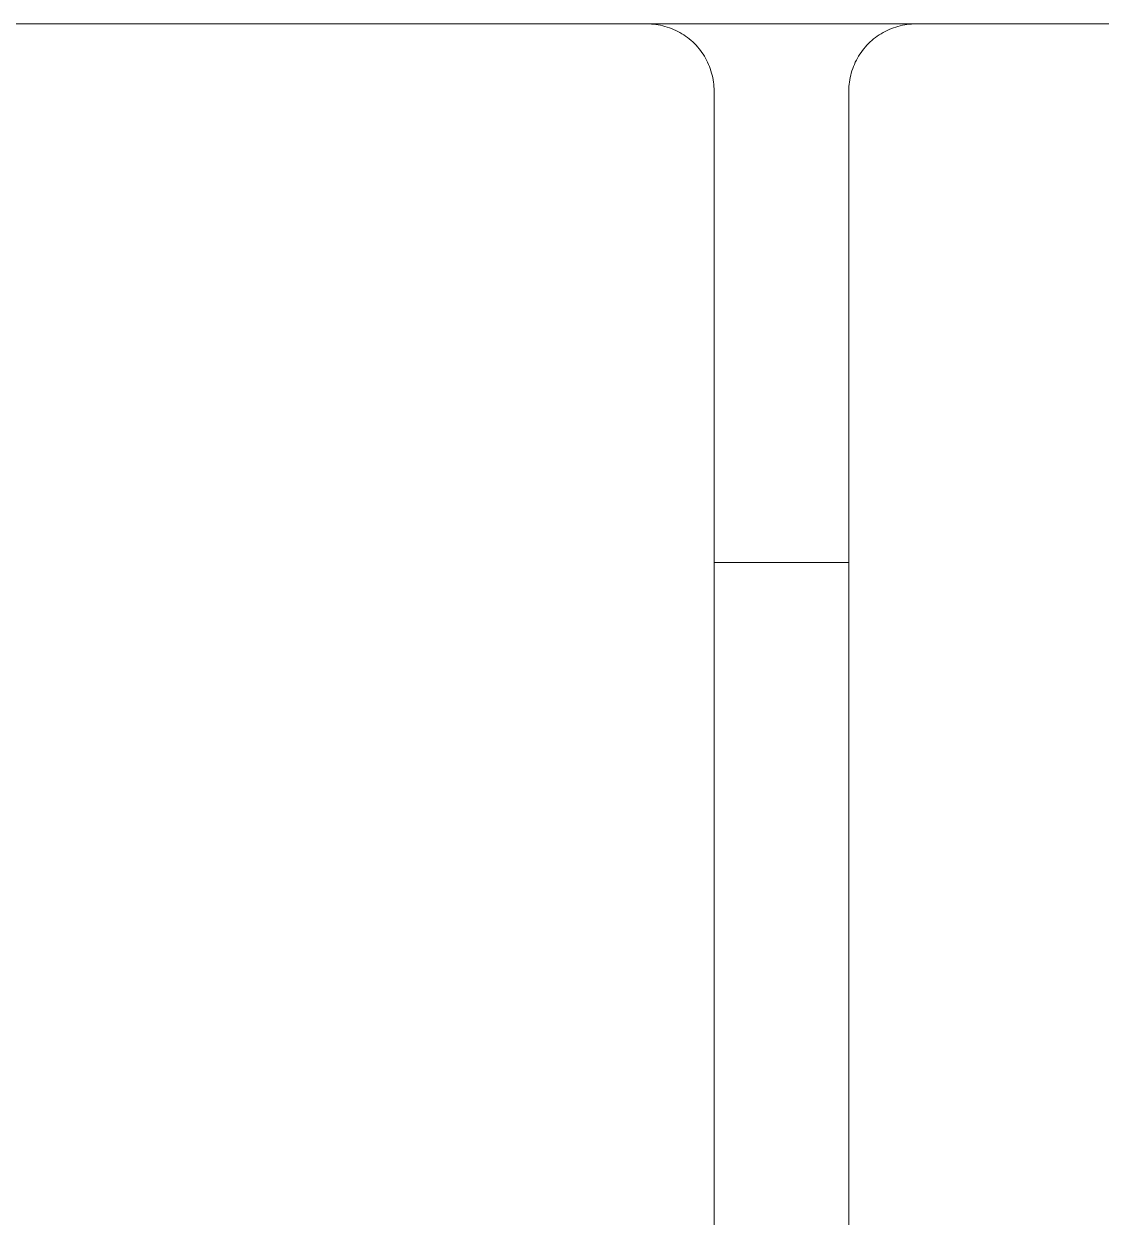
# Model space of a CAD drawing. Header units: millimetres. Extents: x -402 to 3954, y -41 to 3282.
# Drawn here: x -54.6 to 25.4, y 1614.3 to 1702.9 of the extents above; entities that cross this region are included whole.
import ezdxf

# ---------------------------------------------------------------- set-up
doc = ezdxf.new("R2010")
doc.units = ezdxf.units.MM
doc.layers.add('ZANO_R', color=7, linetype='Continuous', lineweight=0)

msp = doc.modelspace()

# ---------------------------------------------------------------- linework, layer by layer
at = {"layer": 'ZANO_R'}
for p, q in [((-8.368, 1702.905), (-82.368, 1702.905)), ((-8.198, 1702.902), (-8.368, 1702.905)), ((11.521, 1702.905), (-8.258, 1702.905)), ((-8.027, 1702.894), (-8.198, 1702.902)), ((-7.857, 1702.879), (-8.027, 1702.894)), ((-7.688, 1702.859), (-7.857, 1702.879)), ((-7.519, 1702.833), (-7.688, 1702.859)), ((-7.351, 1702.801), (-7.519, 1702.833)), ((-7.185, 1702.763), (-7.351, 1702.801)), ((-7.02, 1702.72), (-7.185, 1702.763)), ((10.283, 1702.72), (10.448, 1702.763)), ((10.448, 1702.763), (10.614, 1702.801)), ((10.614, 1702.801), (10.782, 1702.833)), ((10.782, 1702.833), (10.951, 1702.859)), ((10.951, 1702.859), (11.12, 1702.879)), ((11.12, 1702.879), (11.29, 1702.894)), ((11.29, 1702.894), (11.461, 1702.902)), ((11.461, 1702.902), (11.632, 1702.905)), ((85.632, 1702.905), (11.632, 1702.905)), ((-6.856, 1702.671), (-7.02, 1702.72)), ((-6.694, 1702.617), (-6.856, 1702.671)), ((-6.534, 1702.557), (-6.694, 1702.617)), ((-6.376, 1702.491), (-6.534, 1702.557)), ((-6.221, 1702.421), (-6.376, 1702.491)), ((-6.068, 1702.345), (-6.221, 1702.421)), ((-5.918, 1702.264), (-6.068, 1702.345)), ((-5.771, 1702.177), (-5.918, 1702.264)), ((-5.626, 1702.086), (-5.771, 1702.177)), ((-5.485, 1701.99), (-5.626, 1702.086)), ((-5.347, 1701.889), (-5.485, 1701.99)), ((-5.213, 1701.784), (-5.347, 1701.889)), ((8.476, 1701.784), (8.61, 1701.889)), ((8.61, 1701.889), (8.748, 1701.99)), ((8.748, 1701.99), (8.889, 1702.086)), ((8.889, 1702.086), (9.034, 1702.177)), ((9.034, 1702.177), (9.181, 1702.264)), ((9.181, 1702.264), (9.331, 1702.345)), ((9.331, 1702.345), (9.484, 1702.421)), ((9.484, 1702.421), (9.64, 1702.491)), ((9.64, 1702.491), (9.797, 1702.557)), ((9.797, 1702.557), (9.957, 1702.617)), ((9.957, 1702.617), (10.119, 1702.671)), ((10.119, 1702.671), (10.283, 1702.72)), ((-5.082, 1701.674), (-5.213, 1701.784)), ((-4.956, 1701.559), (-5.082, 1701.674)), ((-4.833, 1701.441), (-4.956, 1701.559)), ((-4.714, 1701.318), (-4.833, 1701.441)), ((-4.6, 1701.191), (-4.714, 1701.318)), ((-4.49, 1701.061), (-4.6, 1701.191)), ((-4.384, 1700.926), (-4.49, 1701.061)), ((7.647, 1700.926), (7.753, 1701.061)), ((7.753, 1701.061), (7.863, 1701.191)), ((7.863, 1701.191), (7.977, 1701.318)), ((7.977, 1701.318), (8.096, 1701.441)), ((8.096, 1701.441), (8.219, 1701.559)), ((8.219, 1701.559), (8.345, 1701.674)), ((8.345, 1701.674), (8.476, 1701.784)), ((-4.284, 1700.789), (-4.384, 1700.926)), ((-4.188, 1700.647), (-4.284, 1700.789)), ((-4.096, 1700.503), (-4.188, 1700.647)), ((-4.01, 1700.356), (-4.096, 1700.503)), ((-3.929, 1700.206), (-4.01, 1700.356)), ((-3.853, 1700.053), (-3.929, 1700.206)), ((7.116, 1700.053), (7.192, 1700.206)), ((7.192, 1700.206), (7.273, 1700.356)), ((7.273, 1700.356), (7.359, 1700.503)), ((7.359, 1700.503), (7.451, 1700.647)), ((7.451, 1700.647), (7.547, 1700.789)), ((7.547, 1700.789), (7.647, 1700.926)), ((-3.782, 1699.897), (-3.853, 1700.053)), ((-3.717, 1699.739), (-3.782, 1699.897)), ((-3.657, 1699.58), (-3.717, 1699.739)), ((-3.603, 1699.418), (-3.657, 1699.58)), ((-3.554, 1699.254), (-3.603, 1699.418)), ((-3.511, 1699.089), (-3.554, 1699.254)), ((6.774, 1699.089), (6.817, 1699.254)), ((6.817, 1699.254), (6.866, 1699.418)), ((6.866, 1699.418), (6.92, 1699.58)), ((6.92, 1699.58), (6.98, 1699.739)), ((6.98, 1699.739), (7.045, 1699.897)), ((7.045, 1699.897), (7.116, 1700.053)), ((-3.473, 1698.922), (-3.511, 1699.089)), ((-3.441, 1698.755), (-3.473, 1698.922)), ((-3.415, 1698.586), (-3.441, 1698.755)), ((-3.395, 1698.417), (-3.415, 1698.586)), ((-3.38, 1698.246), (-3.395, 1698.417)), ((6.643, 1698.246), (6.658, 1698.417)), ((6.658, 1698.417), (6.678, 1698.586)), ((6.678, 1698.586), (6.704, 1698.755)), ((6.704, 1698.755), (6.736, 1698.922)), ((6.736, 1698.922), (6.774, 1699.089)), ((-3.371, 1698.076), (-3.38, 1698.246)), ((-3.368, 1697.905), (-3.371, 1698.076)), ((-3.368, 1697.905), (-3.368, 1257.905)), ((6.632, 1697.905), (6.634, 1698.076)), ((6.632, 1257.905), (6.632, 1697.905)), ((6.634, 1698.076), (6.643, 1698.246)), ((-3.368, 1662.905), (6.632, 1662.905))]:
    msp.add_line(p, q, dxfattribs=at)

doc.saveas('drawing.dxf')
